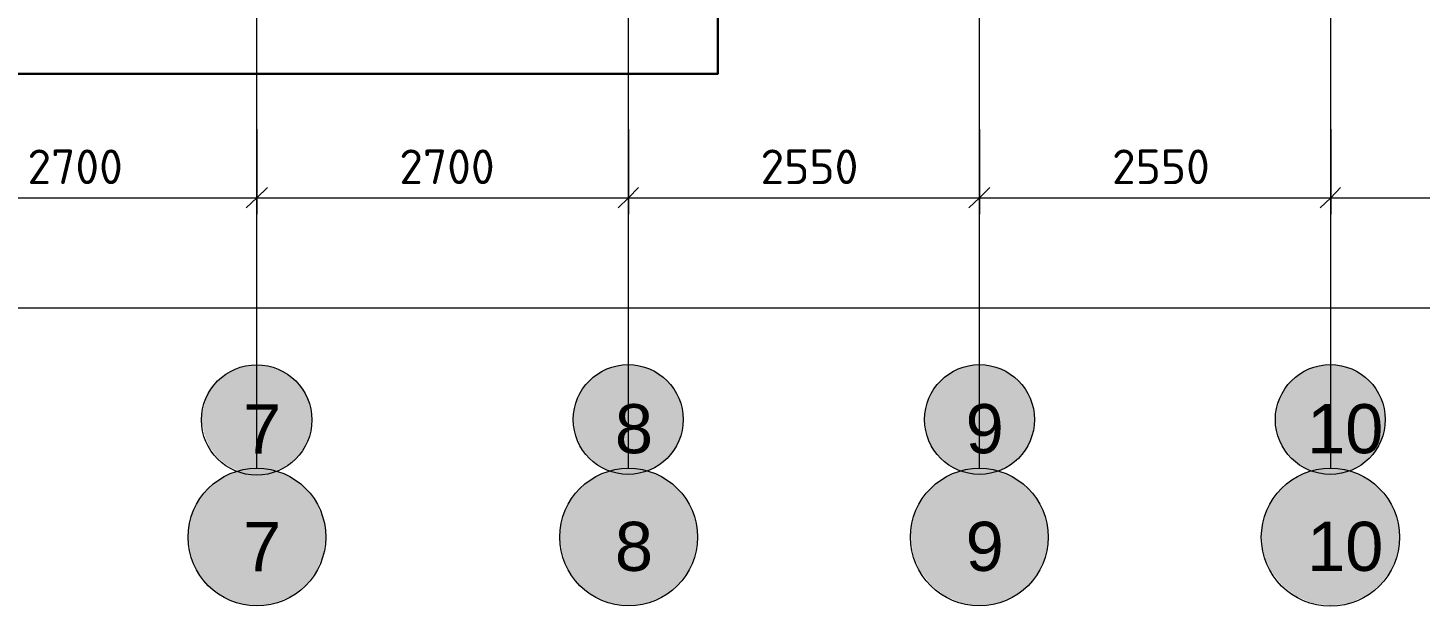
# Model space of a CAD drawing. Header units: millimetres. Extents: x -84737 to 172119, y -43083 to 59399.
# Drawn here: x -45675 to -35561, y 29463 to 33666 of the extents above; entities that cross this region are included whole.
import ezdxf

# ---------------------------------------------------------------- set-up
doc = ezdxf.new("R2010")
doc.units = ezdxf.units.MM
doc.layers.add('PDF _Геометрия', color=7, linetype='Continuous')
doc.layers.add('PDF _Текст', color=7, linetype='Continuous')
doc.layers.add('PDF _Сплошная заливка', color=7, linetype='Continuous', true_color=0xffffff)
doc.styles.add('PDF GOSTCommon', font='arial.ttf')
doc.styles.add('PDF ISOCPEUR', font='isocpeur.ttf')

msp = doc.modelspace()

# ---------------------------------------------------------------- hatches: boundary and pattern name
at = {"layer": 'PDF _Сплошная заливка', "transparency": 33554559}
for points in [[(-43910, 31207), (-43986, 31219), (-44037, 31219), (-44088, 31211), (-44117, 31207), (-44134, 31198), (-44147, 31194), (-44156, 31190), (-44168, 31185), (-44177, 31181), (-44189, 31177), (-44198, 31173), (-44211, 31168), (-44219, 31160), (-44228, 31156), (-44236, 31147), (-44244, 31143), (-44253, 31135), (-44261, 31130), (-44270, 31122), (-44278, 31118), (-44287, 31109), (-44295, 31105), (-44299, 31097), (-44308, 31088), (-44312, 31080), (-44321, 31071), (-44325, 31063), (-44333, 31054), (-44338, 31046), (-44346, 31037), (-44350, 31029), (-44359, 31020), (-44367, 30995), (-44371, 30986), (-44376, 30974), (-44380, 30965), (-44384, 30953), (-44388, 30944), (-44393, 30931), (-44397, 30923), (-44414, 30821), (-44410, 30817), (-44410, 30792), (-44405, 30792), (-44405, 30766), (-44401, 30766), (-44401, 30741), (-44397, 30741), (-44397, 30716), (-44393, 30716), (-44393, 30707), (-44388, 30707), (-44388, 30694), (-44384, 30694), (-44384, 30686), (-44380, 30686), (-44380, 30673), (-44376, 30673), (-44376, 30665), (-44371, 30665), (-44371, 30652), (-44367, 30652), (-44367, 30644), (-44363, 30644), (-44363, 30631), (-44359, 30631), (-44359, 30618), (-44354, 30618), (-44346, 30610), (-44346, 30601), (-44342, 30601), (-44333, 30593), (-44333, 30584), (-44329, 30584), (-44321, 30576), (-44321, 30567), (-44316, 30567), (-44308, 30559), (-44308, 30551), (-44304, 30551), (-44295, 30542), (-44295, 30534), (-44287, 30534), (-44278, 30525), (-44270, 30521), (-44261, 30512), (-44253, 30508), (-44244, 30500), (-44236, 30495), (-44228, 30487), (-44219, 30483), (-44211, 30474), (-44198, 30470), (-44189, 30466), (-44177, 30462), (-44168, 30457), (-44156, 30453), (-44147, 30449), (-44134, 30445), (-44117, 30436), (-44079, 30432), (-44046, 30428), (-43978, 30424), (-43978, 30428), (-43910, 30436), (-43885, 30445), (-43876, 30449), (-43864, 30453), (-43855, 30457), (-43842, 30462), (-43834, 30466), (-43821, 30470), (-43804, 30479), (-43796, 30487), (-43787, 30491), (-43779, 30500), (-43770, 30504), (-43762, 30512), (-43753, 30517), (-43745, 30525), (-43737, 30529), (-43720, 30546), (-43715, 30555), (-43707, 30563), (-43703, 30572), (-43694, 30580), (-43690, 30589), (-43682, 30597), (-43677, 30606), (-43669, 30614), (-43660, 30631), (-43656, 30644), (-43652, 30652), (-43648, 30665), (-43643, 30673), (-43639, 30686), (-43635, 30694), (-43626, 30720), (-43618, 30788), (-43614, 30851), (-43618, 30851), (-43618, 30885), (-43622, 30885), (-43622, 30919), (-43626, 30919), (-43626, 30931), (-43631, 30931), (-43631, 30944), (-43635, 30944), (-43635, 30953), (-43639, 30953), (-43639, 30965), (-43643, 30965), (-43643, 30974), (-43648, 30974), (-43648, 30986), (-43652, 30986), (-43652, 30995), (-43656, 30995), (-43656, 31008), (-43660, 31008), (-43660, 31016), (-43665, 31016), (-43665, 31025), (-43673, 31033), (-43677, 31033), (-43677, 31041), (-43686, 31050), (-43690, 31050), (-43690, 31058), (-43698, 31067), (-43703, 31067), (-43703, 31075), (-43711, 31084), (-43715, 31084), (-43715, 31092), (-43737, 31113), (-43745, 31118), (-43753, 31126), (-43762, 31130), (-43770, 31139), (-43779, 31143), (-43787, 31152), (-43796, 31156), (-43804, 31164), (-43821, 31173), (-43834, 31177), (-43842, 31181), (-43855, 31185), (-43864, 31190), (-43876, 31194), (-43885, 31198)], [(-41210, 31207), (-41286, 31219), (-41337, 31219), (-41387, 31211), (-41417, 31207), (-41426, 31202), (-41438, 31198), (-41447, 31194), (-41459, 31190), (-41468, 31185), (-41481, 31181), (-41489, 31177), (-41514, 31168), (-41527, 31156), (-41536, 31152), (-41548, 31139), (-41557, 31135), (-41569, 31122), (-41578, 31118), (-41586, 31109), (-41595, 31105), (-41599, 31097), (-41608, 31088), (-41612, 31080), (-41620, 31071), (-41624, 31063), (-41633, 31054), (-41637, 31046), (-41646, 31037), (-41650, 31029), (-41658, 31020), (-41663, 31008), (-41671, 30991), (-41675, 30978), (-41684, 30961), (-41688, 30948), (-41701, 30923), (-41713, 30821), (-41709, 30817), (-41709, 30783), (-41705, 30783), (-41705, 30749), (-41701, 30749), (-41701, 30716), (-41696, 30716), (-41696, 30707), (-41692, 30707), (-41692, 30699), (-41688, 30699), (-41688, 30690), (-41684, 30690), (-41684, 30677), (-41679, 30677), (-41679, 30669), (-41675, 30669), (-41675, 30661), (-41671, 30661), (-41671, 30648), (-41667, 30648), (-41667, 30639), (-41663, 30639), (-41663, 30631), (-41658, 30631), (-41658, 30618), (-41654, 30618), (-41646, 30610), (-41646, 30601), (-41641, 30601), (-41633, 30593), (-41633, 30584), (-41629, 30584), (-41620, 30576), (-41620, 30567), (-41616, 30567), (-41608, 30559), (-41608, 30551), (-41603, 30551), (-41595, 30542), (-41595, 30534), (-41586, 30534), (-41578, 30525), (-41569, 30521), (-41557, 30508), (-41548, 30504), (-41536, 30491), (-41527, 30487), (-41514, 30474), (-41489, 30466), (-41481, 30462), (-41468, 30457), (-41459, 30453), (-41447, 30449), (-41438, 30445), (-41426, 30440), (-41417, 30436), (-41379, 30432), (-41345, 30428), (-41277, 30424), (-41277, 30428), (-41210, 30436), (-41184, 30445), (-41176, 30449), (-41163, 30453), (-41155, 30457), (-41142, 30462), (-41133, 30466), (-41121, 30470), (-41104, 30479), (-41095, 30487), (-41087, 30491), (-41074, 30504), (-41066, 30508), (-41053, 30521), (-41045, 30525), (-41023, 30546), (-41019, 30555), (-41011, 30563), (-41007, 30572), (-40998, 30580), (-40994, 30589), (-40985, 30597), (-40981, 30606), (-40973, 30614), (-40956, 30648), (-40951, 30661), (-40943, 30677), (-40939, 30690), (-40930, 30707), (-40926, 30720), (-40918, 30788), (-40913, 30851), (-40918, 30851), (-40918, 30885), (-40922, 30885), (-40922, 30919), (-40926, 30919), (-40926, 30931), (-40930, 30931), (-40930, 30940), (-40935, 30940), (-40935, 30948), (-40939, 30948), (-40939, 30961), (-40943, 30961), (-40943, 30970), (-40947, 30970), (-40947, 30978), (-40951, 30978), (-40951, 30991), (-40956, 30991), (-40956, 30999), (-40960, 30999), (-40960, 31008), (-40964, 31008), (-40964, 31016), (-40968, 31016), (-40968, 31025), (-40977, 31033), (-40981, 31033), (-40981, 31041), (-40990, 31050), (-40994, 31050), (-40994, 31058), (-41002, 31067), (-41007, 31067), (-41007, 31075), (-41015, 31084), (-41019, 31084), (-41019, 31092), (-41045, 31118), (-41053, 31122), (-41066, 31135), (-41074, 31139), (-41087, 31152), (-41095, 31156), (-41104, 31164), (-41121, 31173), (-41133, 31177), (-41142, 31181), (-41155, 31185), (-41163, 31190), (-41176, 31194), (-41184, 31198)], [(-38657, 31207), (-38734, 31219), (-38789, 31219), (-38865, 31207), (-38873, 31202), (-38886, 31198), (-38894, 31194), (-38907, 31190), (-38916, 31185), (-38928, 31181), (-38937, 31177), (-38962, 31168), (-38971, 31160), (-38979, 31156), (-38988, 31147), (-38996, 31143), (-39005, 31135), (-39013, 31130), (-39021, 31122), (-39030, 31118), (-39038, 31109), (-39047, 31105), (-39051, 31097), (-39060, 31088), (-39064, 31080), (-39072, 31071), (-39076, 31063), (-39085, 31054), (-39089, 31046), (-39098, 31037), (-39102, 31029), (-39110, 31020), (-39119, 30995), (-39123, 30986), (-39127, 30974), (-39131, 30965), (-39136, 30953), (-39140, 30944), (-39144, 30931), (-39148, 30923), (-39161, 30821), (-39157, 30817), (-39157, 30783), (-39153, 30783), (-39153, 30749), (-39148, 30749), (-39148, 30716), (-39144, 30716), (-39144, 30707), (-39140, 30707), (-39140, 30694), (-39136, 30694), (-39136, 30686), (-39131, 30686), (-39131, 30673), (-39127, 30673), (-39127, 30665), (-39123, 30665), (-39123, 30652), (-39119, 30652), (-39119, 30644), (-39115, 30644), (-39115, 30631), (-39110, 30631), (-39110, 30618), (-39106, 30618), (-39098, 30610), (-39098, 30601), (-39093, 30601), (-39085, 30593), (-39085, 30584), (-39081, 30584), (-39072, 30576), (-39072, 30567), (-39068, 30567), (-39060, 30559), (-39060, 30551), (-39055, 30551), (-39047, 30542), (-39047, 30534), (-39038, 30534), (-39030, 30525), (-39021, 30521), (-39013, 30512), (-39005, 30508), (-38996, 30500), (-38988, 30495), (-38979, 30487), (-38971, 30483), (-38962, 30474), (-38937, 30466), (-38928, 30462), (-38916, 30457), (-38907, 30453), (-38894, 30449), (-38886, 30445), (-38873, 30440), (-38865, 30436), (-38797, 30428), (-38725, 30424), (-38725, 30428), (-38657, 30436), (-38645, 30440), (-38636, 30445), (-38624, 30449), (-38615, 30453), (-38602, 30457), (-38594, 30462), (-38581, 30466), (-38556, 30479), (-38547, 30487), (-38539, 30491), (-38530, 30500), (-38522, 30504), (-38514, 30512), (-38505, 30517), (-38497, 30525), (-38488, 30529), (-38471, 30546), (-38467, 30555), (-38459, 30563), (-38454, 30572), (-38446, 30580), (-38442, 30589), (-38433, 30597), (-38429, 30606), (-38420, 30614), (-38412, 30631), (-38408, 30644), (-38403, 30652), (-38399, 30665), (-38395, 30673), (-38391, 30686), (-38387, 30694), (-38378, 30720), (-38365, 30796), (-38361, 30843), (-38365, 30843), (-38365, 30868), (-38370, 30868), (-38370, 30893), (-38374, 30893), (-38374, 30919), (-38378, 30919), (-38378, 30931), (-38382, 30931), (-38382, 30944), (-38387, 30944), (-38387, 30953), (-38391, 30953), (-38391, 30965), (-38395, 30965), (-38395, 30974), (-38399, 30974), (-38399, 30986), (-38403, 30986), (-38403, 30995), (-38408, 30995), (-38408, 31008), (-38412, 31008), (-38412, 31016), (-38416, 31016), (-38416, 31025), (-38425, 31033), (-38429, 31033), (-38429, 31041), (-38437, 31050), (-38442, 31050), (-38442, 31058), (-38450, 31067), (-38454, 31067), (-38454, 31075), (-38463, 31084), (-38467, 31084), (-38467, 31092), (-38488, 31113), (-38497, 31118), (-38505, 31126), (-38514, 31130), (-38522, 31139), (-38530, 31143), (-38539, 31152), (-38547, 31156), (-38556, 31164), (-38581, 31177), (-38594, 31181), (-38602, 31185), (-38615, 31190), (-38624, 31194), (-38636, 31198), (-38645, 31202)], [(-36109, 31207), (-36186, 31219), (-36236, 31219), (-36287, 31211), (-36317, 31207), (-36325, 31202), (-36338, 31198), (-36346, 31194), (-36359, 31190), (-36368, 31185), (-36380, 31181), (-36389, 31177), (-36414, 31168), (-36427, 31156), (-36435, 31152), (-36448, 31139), (-36457, 31135), (-36469, 31122), (-36478, 31118), (-36486, 31109), (-36495, 31105), (-36499, 31097), (-36507, 31088), (-36512, 31080), (-36520, 31071), (-36524, 31063), (-36533, 31054), (-36537, 31046), (-36545, 31037), (-36550, 31029), (-36558, 31020), (-36562, 31008), (-36571, 30991), (-36575, 30978), (-36583, 30961), (-36588, 30948), (-36600, 30923), (-36613, 30821), (-36609, 30817), (-36609, 30783), (-36605, 30783), (-36605, 30749), (-36600, 30749), (-36600, 30716), (-36596, 30716), (-36596, 30707), (-36592, 30707), (-36592, 30699), (-36588, 30699), (-36588, 30690), (-36583, 30690), (-36583, 30677), (-36579, 30677), (-36579, 30669), (-36575, 30669), (-36575, 30661), (-36571, 30661), (-36571, 30648), (-36567, 30648), (-36567, 30639), (-36562, 30639), (-36562, 30631), (-36558, 30631), (-36558, 30618), (-36554, 30618), (-36545, 30610), (-36545, 30601), (-36541, 30601), (-36533, 30593), (-36533, 30584), (-36528, 30584), (-36520, 30576), (-36520, 30567), (-36516, 30567), (-36507, 30559), (-36507, 30551), (-36503, 30551), (-36495, 30542), (-36495, 30534), (-36486, 30534), (-36478, 30525), (-36469, 30521), (-36457, 30508), (-36448, 30504), (-36435, 30491), (-36427, 30487), (-36414, 30474), (-36389, 30466), (-36380, 30462), (-36368, 30457), (-36359, 30453), (-36346, 30449), (-36338, 30445), (-36325, 30440), (-36317, 30436), (-36279, 30432), (-36245, 30428), (-36177, 30424), (-36177, 30428), (-36109, 30436), (-36084, 30445), (-36076, 30449), (-36063, 30453), (-36054, 30457), (-36042, 30462), (-36033, 30466), (-36021, 30470), (-36004, 30479), (-35995, 30487), (-35987, 30491), (-35974, 30504), (-35966, 30508), (-35953, 30521), (-35944, 30525), (-35923, 30546), (-35919, 30555), (-35911, 30563), (-35906, 30572), (-35898, 30580), (-35894, 30589), (-35885, 30597), (-35881, 30606), (-35872, 30614), (-35855, 30648), (-35851, 30661), (-35843, 30677), (-35839, 30690), (-35830, 30707), (-35826, 30720), (-35817, 30788), (-35813, 30851), (-35817, 30851), (-35817, 30885), (-35822, 30885), (-35822, 30919), (-35826, 30919), (-35826, 30931), (-35830, 30931), (-35830, 30940), (-35834, 30940), (-35834, 30948), (-35839, 30948), (-35839, 30961), (-35843, 30961), (-35843, 30970), (-35847, 30970), (-35847, 30978), (-35851, 30978), (-35851, 30991), (-35855, 30991), (-35855, 30999), (-35860, 30999), (-35860, 31008), (-35864, 31008), (-35864, 31016), (-35868, 31016), (-35868, 31025), (-35877, 31033), (-35881, 31033), (-35881, 31041), (-35889, 31050), (-35894, 31050), (-35894, 31058), (-35902, 31067), (-35906, 31067), (-35906, 31075), (-35915, 31084), (-35919, 31084), (-35919, 31092), (-35944, 31118), (-35953, 31122), (-35966, 31135), (-35974, 31139), (-35987, 31152), (-35995, 31156), (-36004, 31164), (-36021, 31173), (-36033, 31177), (-36042, 31181), (-36054, 31185), (-36063, 31190), (-36076, 31194), (-36084, 31198)], [(-43948, 30457), (-43978, 30462), (-44041, 30462), (-44143, 30449), (-44151, 30445), (-44164, 30440), (-44172, 30436), (-44185, 30432), (-44194, 30428), (-44206, 30424), (-44215, 30419), (-44228, 30415), (-44236, 30411), (-44261, 30402), (-44274, 30390), (-44283, 30385), (-44291, 30377), (-44299, 30373), (-44308, 30364), (-44316, 30360), (-44325, 30352), (-44333, 30347), (-44342, 30339), (-44350, 30335), (-44359, 30326), (-44367, 30322), (-44371, 30313), (-44380, 30305), (-44384, 30297), (-44393, 30288), (-44397, 30280), (-44405, 30271), (-44410, 30263), (-44418, 30254), (-44422, 30246), (-44431, 30237), (-44435, 30229), (-44448, 30216), (-44456, 30191), (-44460, 30182), (-44465, 30170), (-44469, 30161), (-44473, 30148), (-44477, 30140), (-44481, 30127), (-44486, 30119), (-44490, 30106), (-44494, 30098), (-44507, 29996), (-44511, 29966), (-44507, 29962), (-44507, 29933), (-44503, 29933), (-44503, 29899), (-44498, 29899), (-44498, 29869), (-44494, 29869), (-44494, 29835), (-44490, 29835), (-44490, 29827), (-44486, 29827), (-44486, 29814), (-44481, 29814), (-44481, 29806), (-44477, 29806), (-44477, 29793), (-44473, 29793), (-44473, 29780), (-44469, 29780), (-44469, 29772), (-44465, 29772), (-44465, 29759), (-44460, 29759), (-44460, 29746), (-44456, 29746), (-44456, 29738), (-44452, 29738), (-44452, 29725), (-44448, 29725), (-44448, 29712), (-44443, 29712), (-44431, 29700), (-44431, 29691), (-44426, 29691), (-44414, 29679), (-44414, 29670), (-44410, 29670), (-44397, 29657), (-44397, 29649), (-44393, 29649), (-44380, 29636), (-44380, 29628), (-44376, 29628), (-44367, 29619), (-44367, 29611), (-44359, 29611), (-44350, 29602), (-44342, 29598), (-44333, 29590), (-44325, 29585), (-44316, 29577), (-44308, 29573), (-44299, 29564), (-44291, 29560), (-44283, 29552), (-44274, 29547), (-44261, 29535), (-44249, 29530), (-44232, 29522), (-44219, 29518), (-44202, 29509), (-44189, 29505), (-44172, 29497), (-44160, 29492), (-44143, 29484), (-44041, 29471), (-43978, 29467), (-43978, 29471), (-43948, 29475), (-43914, 29480), (-43885, 29484), (-43872, 29488), (-43864, 29492), (-43851, 29497), (-43842, 29501), (-43830, 29505), (-43813, 29514), (-43800, 29518), (-43792, 29522), (-43779, 29526), (-43753, 29539), (-43745, 29547), (-43737, 29552), (-43724, 29564), (-43715, 29569), (-43703, 29581), (-43694, 29585), (-43682, 29598), (-43673, 29602), (-43648, 29628), (-43643, 29636), (-43631, 29649), (-43626, 29657), (-43614, 29670), (-43610, 29679), (-43597, 29691), (-43593, 29700), (-43584, 29708), (-43571, 29734), (-43567, 29746), (-43563, 29755), (-43559, 29767), (-43550, 29784), (-43546, 29797), (-43542, 29806), (-43538, 29818), (-43533, 29827), (-43529, 29839), (-43525, 29869), (-43521, 29903), (-43516, 29933), (-43512, 29996), (-43516, 29996), (-43516, 30030), (-43521, 30030), (-43521, 30064), (-43525, 30064), (-43525, 30093), (-43529, 30093), (-43529, 30106), (-43533, 30106), (-43533, 30115), (-43538, 30115), (-43538, 30123), (-43542, 30123), (-43542, 30136), (-43546, 30136), (-43546, 30144), (-43550, 30144), (-43550, 30153), (-43555, 30153), (-43555, 30165), (-43559, 30165), (-43559, 30174), (-43563, 30174), (-43563, 30182), (-43567, 30182), (-43567, 30195), (-43571, 30195), (-43571, 30203), (-43576, 30203), (-43576, 30212), (-43580, 30212), (-43580, 30220), (-43588, 30229), (-43593, 30229), (-43593, 30237), (-43601, 30246), (-43605, 30246), (-43605, 30254), (-43614, 30263), (-43618, 30263), (-43618, 30271), (-43626, 30280), (-43631, 30280), (-43631, 30288), (-43639, 30297), (-43643, 30297), (-43643, 30305), (-43673, 30335), (-43682, 30339), (-43694, 30352), (-43703, 30356), (-43715, 30369), (-43724, 30373), (-43737, 30385), (-43745, 30390), (-43753, 30398), (-43770, 30407), (-43783, 30411), (-43792, 30415), (-43817, 30424), (-43825, 30428), (-43851, 30436), (-43859, 30440), (-43885, 30449), (-43914, 30453)], [(-41248, 30457), (-41277, 30462), (-41341, 30462), (-41442, 30449), (-41451, 30445), (-41464, 30440), (-41472, 30436), (-41485, 30432), (-41493, 30428), (-41506, 30424), (-41514, 30419), (-41527, 30415), (-41536, 30411), (-41561, 30402), (-41574, 30390), (-41582, 30385), (-41591, 30377), (-41599, 30373), (-41608, 30364), (-41616, 30360), (-41624, 30352), (-41633, 30347), (-41641, 30339), (-41650, 30335), (-41658, 30326), (-41667, 30322), (-41671, 30313), (-41679, 30305), (-41684, 30297), (-41692, 30288), (-41696, 30280), (-41705, 30271), (-41709, 30263), (-41718, 30254), (-41722, 30246), (-41730, 30237), (-41735, 30229), (-41747, 30216), (-41756, 30191), (-41760, 30182), (-41764, 30170), (-41768, 30161), (-41773, 30148), (-41777, 30140), (-41781, 30127), (-41785, 30119), (-41790, 30106), (-41794, 30098), (-41806, 29996), (-41811, 29966), (-41806, 29962), (-41806, 29933), (-41802, 29933), (-41802, 29899), (-41798, 29899), (-41798, 29869), (-41794, 29869), (-41794, 29835), (-41790, 29835), (-41790, 29827), (-41785, 29827), (-41785, 29814), (-41781, 29814), (-41781, 29806), (-41777, 29806), (-41777, 29793), (-41773, 29793), (-41773, 29780), (-41768, 29780), (-41768, 29772), (-41764, 29772), (-41764, 29759), (-41760, 29759), (-41760, 29746), (-41756, 29746), (-41756, 29738), (-41751, 29738), (-41751, 29725), (-41747, 29725), (-41747, 29712), (-41743, 29712), (-41730, 29700), (-41730, 29691), (-41726, 29691), (-41713, 29679), (-41713, 29670), (-41709, 29670), (-41696, 29657), (-41696, 29649), (-41692, 29649), (-41679, 29636), (-41679, 29628), (-41675, 29628), (-41667, 29619), (-41667, 29611), (-41658, 29611), (-41650, 29602), (-41641, 29598), (-41633, 29590), (-41624, 29585), (-41616, 29577), (-41608, 29573), (-41599, 29564), (-41591, 29560), (-41582, 29552), (-41574, 29547), (-41561, 29535), (-41548, 29530), (-41531, 29522), (-41519, 29518), (-41502, 29509), (-41489, 29505), (-41472, 29497), (-41459, 29492), (-41442, 29484), (-41341, 29471), (-41277, 29467), (-41277, 29471), (-41248, 29475), (-41214, 29480), (-41184, 29484), (-41172, 29488), (-41163, 29492), (-41150, 29497), (-41142, 29501), (-41129, 29505), (-41112, 29514), (-41100, 29518), (-41091, 29522), (-41078, 29526), (-41053, 29539), (-41045, 29547), (-41036, 29552), (-41023, 29564), (-41015, 29569), (-41002, 29581), (-40994, 29585), (-40981, 29598), (-40973, 29602), (-40947, 29628), (-40943, 29636), (-40930, 29649), (-40926, 29657), (-40913, 29670), (-40909, 29679), (-40896, 29691), (-40892, 29700), (-40884, 29708), (-40871, 29734), (-40867, 29746), (-40863, 29755), (-40858, 29767), (-40850, 29784), (-40846, 29797), (-40841, 29806), (-40837, 29818), (-40833, 29827), (-40829, 29839), (-40825, 29869), (-40820, 29903), (-40816, 29933), (-40812, 29996), (-40816, 29996), (-40816, 30030), (-40820, 30030), (-40820, 30064), (-40825, 30064), (-40825, 30093), (-40829, 30093), (-40829, 30106), (-40833, 30106), (-40833, 30115), (-40837, 30115), (-40837, 30123), (-40841, 30123), (-40841, 30136), (-40846, 30136), (-40846, 30144), (-40850, 30144), (-40850, 30153), (-40854, 30153), (-40854, 30165), (-40858, 30165), (-40858, 30174), (-40863, 30174), (-40863, 30182), (-40867, 30182), (-40867, 30195), (-40871, 30195), (-40871, 30203), (-40875, 30203), (-40875, 30212), (-40880, 30212), (-40880, 30220), (-40888, 30229), (-40892, 30229), (-40892, 30237), (-40901, 30246), (-40905, 30246), (-40905, 30254), (-40913, 30263), (-40918, 30263), (-40918, 30271), (-40926, 30280), (-40930, 30280), (-40930, 30288), (-40939, 30297), (-40943, 30297), (-40943, 30305), (-40973, 30335), (-40981, 30339), (-40994, 30352), (-41002, 30356), (-41015, 30369), (-41023, 30373), (-41036, 30385), (-41045, 30390), (-41053, 30398), (-41070, 30407), (-41083, 30411), (-41091, 30415), (-41117, 30424), (-41125, 30428), (-41150, 30436), (-41159, 30440), (-41184, 30449), (-41214, 30453)], [(-38662, 30453), (-38729, 30462), (-38793, 30462), (-38827, 30457), (-38856, 30453), (-38890, 30449), (-38899, 30445), (-38911, 30440), (-38920, 30436), (-38945, 30428), (-38954, 30424), (-38979, 30415), (-38988, 30411), (-39013, 30402), (-39026, 30390), (-39034, 30385), (-39047, 30373), (-39055, 30369), (-39068, 30356), (-39076, 30352), (-39089, 30339), (-39098, 30335), (-39106, 30326), (-39115, 30322), (-39119, 30313), (-39127, 30305), (-39131, 30297), (-39140, 30288), (-39144, 30280), (-39153, 30271), (-39157, 30263), (-39165, 30254), (-39170, 30246), (-39178, 30237), (-39182, 30229), (-39195, 30216), (-39199, 30203), (-39208, 30187), (-39212, 30174), (-39220, 30157), (-39225, 30144), (-39233, 30127), (-39237, 30115), (-39246, 30098), (-39258, 29996), (-39263, 29966), (-39258, 29962), (-39258, 29933), (-39254, 29933), (-39254, 29899), (-39250, 29899), (-39250, 29869), (-39246, 29869), (-39246, 29835), (-39242, 29835), (-39242, 29827), (-39237, 29827), (-39237, 29818), (-39233, 29818), (-39233, 29806), (-39229, 29806), (-39229, 29797), (-39225, 29797), (-39225, 29784), (-39220, 29784), (-39220, 29776), (-39216, 29776), (-39216, 29767), (-39212, 29767), (-39212, 29755), (-39208, 29755), (-39208, 29746), (-39203, 29746), (-39203, 29734), (-39199, 29734), (-39199, 29725), (-39195, 29725), (-39195, 29712), (-39191, 29712), (-39178, 29700), (-39178, 29691), (-39174, 29691), (-39161, 29679), (-39161, 29670), (-39157, 29670), (-39144, 29657), (-39144, 29649), (-39140, 29649), (-39127, 29636), (-39127, 29628), (-39123, 29628), (-39115, 29619), (-39115, 29611), (-39106, 29611), (-39098, 29602), (-39089, 29598), (-39076, 29585), (-39068, 29581), (-39055, 29569), (-39047, 29564), (-39034, 29552), (-39026, 29547), (-39013, 29535), (-39000, 29530), (-38992, 29526), (-38979, 29522), (-38971, 29518), (-38958, 29514), (-38941, 29505), (-38928, 29501), (-38920, 29497), (-38907, 29492), (-38890, 29484), (-38856, 29480), (-38827, 29475), (-38793, 29471), (-38729, 29467), (-38729, 29471), (-38662, 29480), (-38632, 29484), (-38619, 29488), (-38602, 29497), (-38590, 29501), (-38573, 29509), (-38560, 29514), (-38543, 29522), (-38530, 29526), (-38505, 29539), (-38497, 29547), (-38488, 29552), (-38480, 29560), (-38471, 29564), (-38463, 29573), (-38454, 29577), (-38446, 29585), (-38437, 29590), (-38429, 29598), (-38420, 29602), (-38399, 29624), (-38395, 29632), (-38387, 29641), (-38382, 29649), (-38374, 29657), (-38370, 29666), (-38361, 29674), (-38357, 29683), (-38348, 29691), (-38344, 29700), (-38336, 29708), (-38323, 29734), (-38319, 29746), (-38315, 29755), (-38310, 29767), (-38302, 29784), (-38298, 29797), (-38293, 29806), (-38289, 29818), (-38285, 29827), (-38281, 29839), (-38277, 29869), (-38272, 29903), (-38268, 29933), (-38264, 29996), (-38268, 29996), (-38268, 30030), (-38272, 30030), (-38272, 30064), (-38277, 30064), (-38277, 30093), (-38281, 30093), (-38281, 30106), (-38285, 30106), (-38285, 30115), (-38289, 30115), (-38289, 30123), (-38293, 30123), (-38293, 30136), (-38298, 30136), (-38298, 30144), (-38302, 30144), (-38302, 30153), (-38306, 30153), (-38306, 30165), (-38310, 30165), (-38310, 30174), (-38315, 30174), (-38315, 30182), (-38319, 30182), (-38319, 30195), (-38323, 30195), (-38323, 30203), (-38327, 30203), (-38327, 30212), (-38332, 30212), (-38332, 30220), (-38336, 30225), (-38340, 30225), (-38340, 30233), (-38348, 30242), (-38353, 30242), (-38353, 30250), (-38357, 30254), (-38361, 30254), (-38361, 30263), (-38370, 30271), (-38374, 30271), (-38374, 30280), (-38378, 30284), (-38382, 30284), (-38382, 30292), (-38391, 30301), (-38395, 30301), (-38395, 30309), (-38420, 30335), (-38429, 30339), (-38437, 30347), (-38446, 30352), (-38454, 30360), (-38463, 30364), (-38471, 30373), (-38480, 30377), (-38488, 30385), (-38497, 30390), (-38505, 30398), (-38522, 30407), (-38535, 30411), (-38543, 30415), (-38556, 30419), (-38564, 30424), (-38577, 30428), (-38585, 30432), (-38598, 30436), (-38607, 30440), (-38632, 30449)], [(-36148, 30457), (-36177, 30462), (-36241, 30462), (-36342, 30449), (-36351, 30445), (-36363, 30440), (-36372, 30436), (-36397, 30428), (-36406, 30424), (-36431, 30415), (-36440, 30411), (-36465, 30402), (-36478, 30390), (-36486, 30385), (-36499, 30373), (-36507, 30369), (-36520, 30356), (-36528, 30352), (-36541, 30339), (-36550, 30335), (-36558, 30326), (-36567, 30322), (-36571, 30313), (-36579, 30305), (-36583, 30297), (-36592, 30288), (-36596, 30280), (-36605, 30271), (-36609, 30263), (-36617, 30254), (-36622, 30246), (-36630, 30237), (-36634, 30229), (-36647, 30216), (-36651, 30203), (-36660, 30187), (-36664, 30174), (-36672, 30157), (-36677, 30144), (-36685, 30127), (-36689, 30115), (-36698, 30098), (-36710, 29996), (-36715, 29966), (-36710, 29962), (-36710, 29933), (-36706, 29933), (-36706, 29899), (-36702, 29899), (-36702, 29869), (-36698, 29869), (-36698, 29835), (-36694, 29835), (-36694, 29827), (-36689, 29827), (-36689, 29818), (-36685, 29818), (-36685, 29806), (-36681, 29806), (-36681, 29797), (-36677, 29797), (-36677, 29784), (-36672, 29784), (-36672, 29776), (-36668, 29776), (-36668, 29767), (-36664, 29767), (-36664, 29755), (-36660, 29755), (-36660, 29746), (-36655, 29746), (-36655, 29734), (-36651, 29734), (-36651, 29725), (-36647, 29725), (-36647, 29712), (-36643, 29712), (-36630, 29700), (-36630, 29691), (-36626, 29691), (-36613, 29679), (-36613, 29670), (-36609, 29670), (-36596, 29657), (-36596, 29649), (-36592, 29649), (-36579, 29636), (-36579, 29628), (-36575, 29628), (-36567, 29619), (-36567, 29611), (-36558, 29611), (-36550, 29602), (-36541, 29598), (-36528, 29585), (-36520, 29581), (-36507, 29569), (-36499, 29564), (-36486, 29552), (-36478, 29547), (-36465, 29535), (-36452, 29530), (-36444, 29526), (-36431, 29522), (-36423, 29518), (-36410, 29514), (-36393, 29505), (-36380, 29501), (-36372, 29497), (-36359, 29492), (-36342, 29484), (-36241, 29471), (-36177, 29467), (-36177, 29471), (-36148, 29475), (-36114, 29480), (-36084, 29484), (-36071, 29488), (-36063, 29492), (-36050, 29497), (-36042, 29501), (-36029, 29505), (-36012, 29514), (-35999, 29518), (-35991, 29522), (-35978, 29526), (-35953, 29539), (-35944, 29547), (-35936, 29552), (-35923, 29564), (-35915, 29569), (-35902, 29581), (-35894, 29585), (-35881, 29598), (-35872, 29602), (-35847, 29628), (-35843, 29636), (-35830, 29649), (-35826, 29657), (-35813, 29670), (-35809, 29679), (-35796, 29691), (-35792, 29700), (-35784, 29708), (-35771, 29734), (-35767, 29746), (-35762, 29755), (-35758, 29767), (-35750, 29784), (-35745, 29797), (-35741, 29806), (-35737, 29818), (-35733, 29827), (-35729, 29839), (-35724, 29869), (-35720, 29903), (-35716, 29933), (-35712, 29996), (-35716, 29996), (-35716, 30030), (-35720, 30030), (-35720, 30064), (-35724, 30064), (-35724, 30093), (-35729, 30093), (-35729, 30106), (-35733, 30106), (-35733, 30115), (-35737, 30115), (-35737, 30123), (-35741, 30123), (-35741, 30136), (-35745, 30136), (-35745, 30144), (-35750, 30144), (-35750, 30153), (-35754, 30153), (-35754, 30165), (-35758, 30165), (-35758, 30174), (-35762, 30174), (-35762, 30182), (-35767, 30182), (-35767, 30195), (-35771, 30195), (-35771, 30203), (-35775, 30203), (-35775, 30212), (-35779, 30212), (-35779, 30220), (-35788, 30229), (-35792, 30229), (-35792, 30237), (-35800, 30246), (-35805, 30246), (-35805, 30254), (-35813, 30263), (-35817, 30263), (-35817, 30271), (-35826, 30280), (-35830, 30280), (-35830, 30288), (-35839, 30297), (-35843, 30297), (-35843, 30305), (-35872, 30335), (-35881, 30339), (-35894, 30352), (-35902, 30356), (-35915, 30369), (-35923, 30373), (-35936, 30385), (-35944, 30390), (-35953, 30398), (-35970, 30407), (-35982, 30411), (-35991, 30415), (-36016, 30424), (-36025, 30428), (-36050, 30436), (-36059, 30440), (-36084, 30449), (-36114, 30453)]]:
    msp.add_hatch(color=256, dxfattribs=at).paths.add_polyline_path(points)

# ---------------------------------------------------------------- linework, layer by layer
at = {"layer": 'PDF _Геометрия', "lineweight": 30}
msp.add_lwpolyline([(-77360, 55328), (-77360, 33331), (-40664, 33331), (-40664, 41132), (-26866, 41132), (-26866, 57427), (-47364, 57427), (-47364, 55328)], close=True, dxfattribs=at)
at = {"layer": 'PDF _Геометрия', "lineweight": 9}
for points in [[(-44012, 33175), (-44012, 34178)], [(-41311, 33175), (-41311, 34178)], [(-38763, 33175), (-38763, 34178)], [(-36211, 33175), (-36211, 34178)], [(-44012, 33551), (-44012, 33602)], [(-41311, 33551), (-41311, 33602)], [(-38763, 33551), (-38763, 33602)], [(-36211, 33551), (-36211, 33602)], [(-44012, 32349), (-44012, 33348)], [(-41311, 32349), (-41311, 33348)], [(-38763, 32349), (-38763, 33348)], [(-36211, 32349), (-36211, 33348)], [(-44012, 32925), (-44012, 32976)], [(-41311, 32925), (-41311, 32976)], [(-38763, 32925), (-38763, 32976)], [(-36211, 32925), (-36211, 32976)], [(-44012, 32929), (-44012, 32430), (-44012, 32311)], [(-41311, 32929), (-41311, 32430), (-41311, 32311)], [(-38763, 32929), (-38763, 32430), (-38763, 32311)], [(-36211, 32929), (-36211, 32430), (-36211, 32311)], [(-44012, 31723), (-44012, 32722)], [(-41311, 31723), (-41311, 32722)], [(-38763, 31723), (-38763, 32722)], [(-36211, 31723), (-36211, 32722)], [(-76831, 32430), (-73111, 32430), (-67109, 32430), (-59012, 32430), (-53010, 32430), (-46712, 32430), (-44012, 32430), (-41311, 32430), (-38763, 32430), (-36211, 32430), (-33815, 32430), (-31073, 32430), (-27395, 32430)], [(-44012, 32095), (-44012, 32150)], [(-41311, 32095), (-41311, 32150)], [(-38763, 32095), (-38763, 32150)], [(-36211, 32095), (-36211, 32150)], [(-44012, 31219), (-44012, 31896)], [(-41311, 31219), (-41311, 31896)], [(-38763, 31219), (-38763, 31896)], [(-36211, 31219), (-36211, 31896)], [(-76831, 31630), (-27395, 31630)], [(-44012, 31469), (-44012, 31524)], [(-41311, 31469), (-41311, 31524)], [(-38763, 31469), (-38763, 31524)], [(-36211, 31469), (-36211, 31524)], [(-44012, 30462), (-44012, 31270)], [(-41311, 30462), (-41311, 31270)], [(-38763, 30462), (-38763, 31270)], [(-36211, 30462), (-36211, 31270)]]:
    msp.add_lwpolyline(points, dxfattribs=at)
at = {"layer": 'PDF _Геометрия', "lineweight": 20}
for points in [[(-43935, 32506), (-44012, 32430), (-44088, 32358)], [(-41239, 32506), (-41311, 32430), (-41387, 32358)], [(-38687, 32506), (-38763, 32430), (-38839, 32358)], [(-36139, 32506), (-36211, 32430), (-36287, 32358)]]:
    msp.add_lwpolyline(points, dxfattribs=at)
at = {"layer": 'PDF _Геометрия', "lineweight": 9}
for centre, radius in [((-44013, 30816), 401), ((-41314, 30819), 399), ((-38762, 30819), 399), ((-36214, 30819), 399), ((-44011, 29965), 500), ((-41311, 29965), 500), ((-38763, 29965), 500), ((-36213, 29964), 502)]:
    msp.add_circle(centre, radius, dxfattribs=at)

# ---------------------------------------------------------------- texts
at = {"layer": 'PDF _Текст', "attachment_point": 4}
for s, insert, char_height, style in [('2700', (-45678, 32656), 251.7, 'PDF ISOCPEUR'), ('2700', (-42977, 32656), 251.7, 'PDF ISOCPEUR'), ('2550', (-40353, 32656), 251.7, 'PDF ISOCPEUR'), ('2550', (-37800, 32656), 251.7, 'PDF ISOCPEUR'), ('7', (-44112, 30750), 357, 'PDF GOSTCommon'), ('8', (-41411, 30750), 357, 'PDF GOSTCommon'), ('9', (-38863, 30750), 357, 'PDF GOSTCommon'), ('10', (-36383, 30750), 356.7, 'PDF GOSTCommon'), ('7', (-44112, 29895), 357, 'PDF GOSTCommon'), ('8', (-41411, 29895), 357, 'PDF GOSTCommon'), ('9', (-38863, 29895), 357, 'PDF GOSTCommon'), ('10', (-36383, 29895), 356.7, 'PDF GOSTCommon')]:
    msp.add_mtext(s, dxfattribs=dict(at, insert=insert, char_height=char_height, style=style))

doc.saveas('drawing.dxf')
